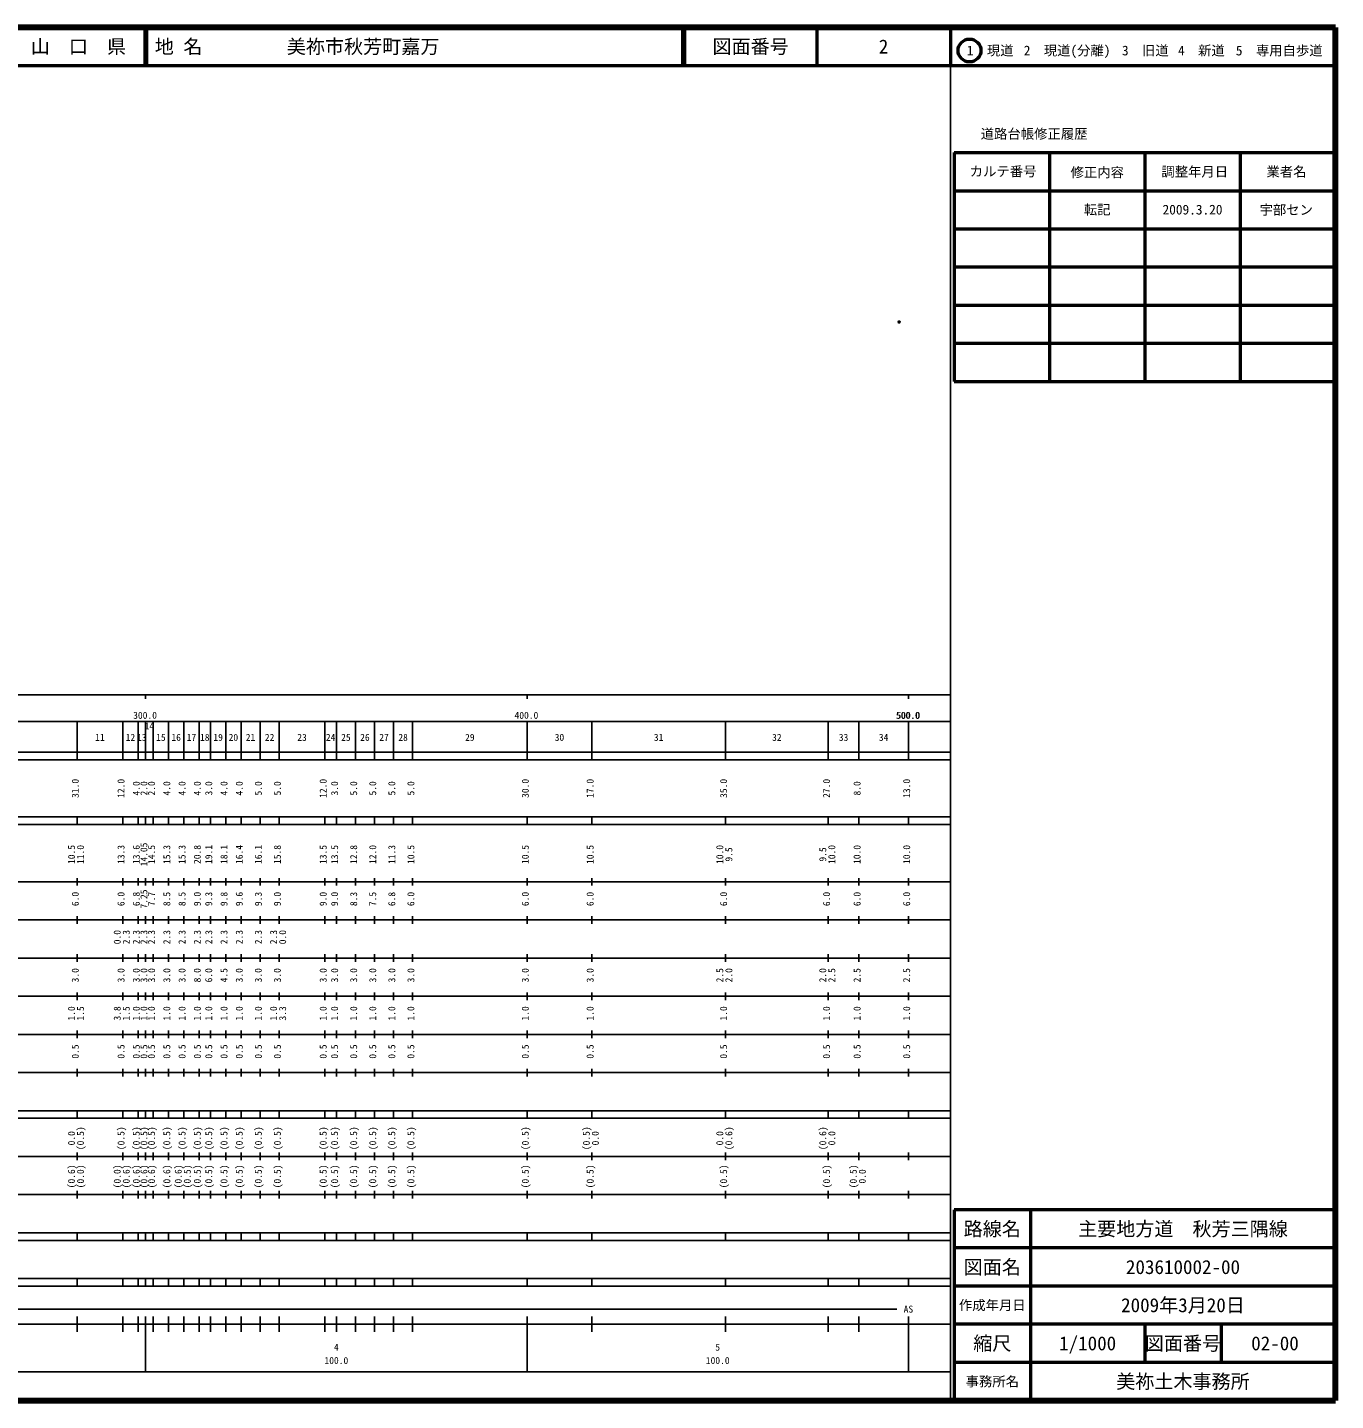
# Model space of a CAD drawing. Units: millimetres on the paper. Extents: x 40 to 680, y 20 to 380.
# Drawn here: x 337 to 680, y 20 to 380 of the extents above; entities that cross this region are included whole.
import ezdxf
from ezdxf.enums import TextEntityAlignment as Align

# ---------------------------------------------------------------- set-up
doc = ezdxf.new("R2010")
doc.units = ezdxf.units.MM
doc.header["$PDMODE"] = 32
doc.header["$PDSIZE"] = 0.5
doc.layers.add('M-OTRS', color=6, linetype='Continuous')
doc.layers.add('M-TTL-TXT', color=7, linetype='Continuous')
for name, color, linetype, lineweight in [('M-TTL', 2, 'Continuous', 140), ('M-TTL-BAND', 7, 'Continuous', 25), ('M-TTL-FRAM', 2, 'Continuous', 50), ('M-TTL-LINE', 7, 'Continuous', 50)]:
    doc.layers.add(name, color=color, linetype=linetype, lineweight=lineweight)
doc.styles.add('ＭＳ ゴシック', font='')
doc.styles.get('ＭＳ ゴシック').set_extended_font_data('MS Gothic')

msp = doc.modelspace()

# ---------------------------------------------------------------- linework, layer by layer
at = {"layer": 'M-OTRS'}
msp.add_point((565.556, 302.776), dxfattribs=at)
at = {"layer": 'M-TTL'}
for p, q in [((680, 380), (40, 380)), ((680, 20), (680, 380)), ((40, 20), (680, 20))]:
    msp.add_line(p, q, dxfattribs=at)
at = {"layer": 'M-TTL-BAND'}
for p, q in [((579, 20), (579, 370)), ((40, 205), (579, 205)), ((368, 205), (368, 204)), ((468, 205), (468, 204)), ((568, 205), (568, 204)), ((68, 198), (579, 198)), ((350, 188), (350, 198)), ((362, 188), (362, 198)), ((366, 188), (366, 198)), ((368, 188), (368, 198)), ((370, 188), (370, 198)), ((374, 188), (374, 198)), ((378, 188), (378, 198)), ((382, 188), (382, 198)), ((385, 188), (385, 198)), ((389, 188), (389, 198)), ((393, 188), (393, 198)), ((398, 188), (398, 198)), ((403, 188), (403, 198)), ((415, 188), (415, 198)), ((418, 188), (418, 198)), ((423, 188), (423, 198)), ((428, 188), (428, 198)), ((433, 188), (433, 198)), ((438, 188), (438, 198)), ((468, 188), (468, 198)), ((485, 188), (485, 198)), ((520, 188), (520, 198)), ((547, 188), (547, 198)), ((555, 188), (555, 198)), ((568, 188), (568, 198)), ((40, 190), (579, 190)), ((40, 188), (579, 188)), ((40, 173), (579, 173)), ((350, 171), (350, 173)), ((362, 171), (362, 173)), ((366, 171), (366, 173)), ((368, 171), (368, 173)), ((370, 171), (370, 173)), ((374, 171), (374, 173)), ((378, 171), (378, 173)), ((382, 171), (382, 173)), ((385, 171), (385, 173)), ((389, 171), (389, 173)), ((393, 171), (393, 173)), ((398, 171), (398, 173)), ((403, 171), (403, 173)), ((415, 171), (415, 173)), ((418, 171), (418, 173)), ((423, 171), (423, 173)), ((428, 171), (428, 173)), ((433, 171), (433, 173)), ((438, 171), (438, 173)), ((468, 171), (468, 173)), ((485, 171), (485, 173)), ((520, 171), (520, 173)), ((547, 171), (547, 173)), ((555, 171), (555, 173)), ((568, 171), (568, 173)), ((40, 171), (579, 171)), ((40, 156), (579, 156)), ((350, 155), (350, 157)), ((362, 155), (362, 157)), ((366, 155), (366, 157)), ((368, 155), (368, 157)), ((370, 155), (370, 157)), ((374, 155), (374, 157)), ((378, 155), (378, 157)), ((382, 155), (382, 157)), ((385, 155), (385, 157)), ((389, 155), (389, 157)), ((393, 155), (393, 157)), ((398, 155), (398, 157)), ((403, 155), (403, 157)), ((415, 155), (415, 157)), ((418, 155), (418, 157)), ((423, 155), (423, 157)), ((428, 155), (428, 157)), ((433, 155), (433, 157)), ((438, 155), (438, 157)), ((468, 155), (468, 157)), ((485, 155), (485, 157)), ((520, 155), (520, 157)), ((547, 155), (547, 157)), ((555, 155), (555, 157)), ((568, 155), (568, 157)), ((46, 146), (579, 146)), ((350, 145), (350, 147)), ((362, 145), (362, 147)), ((366, 145), (366, 147)), ((368, 145), (368, 147)), ((370, 145), (370, 147)), ((374, 145), (374, 147)), ((378, 145), (378, 147)), ((382, 145), (382, 147)), ((385, 145), (385, 147)), ((389, 145), (389, 147)), ((393, 145), (393, 147)), ((398, 145), (398, 147)), ((403, 145), (403, 147)), ((415, 145), (415, 147)), ((418, 145), (418, 147)), ((423, 145), (423, 147)), ((428, 145), (428, 147)), ((433, 145), (433, 147)), ((438, 145), (438, 147)), ((468, 145), (468, 147)), ((485, 145), (485, 147)), ((520, 145), (520, 147)), ((547, 145), (547, 147)), ((555, 145), (555, 147)), ((568, 145), (568, 147)), ((350, 135), (350, 137)), ((362, 135), (362, 137)), ((366, 135), (366, 137)), ((368, 135), (368, 137)), ((370, 135), (370, 137)), ((374, 135), (374, 137)), ((378, 135), (378, 137)), ((382, 135), (382, 137)), ((385, 135), (385, 137)), ((389, 135), (389, 137)), ((393, 135), (393, 137)), ((398, 135), (398, 137)), ((403, 135), (403, 137)), ((415, 135), (415, 137)), ((418, 135), (418, 137)), ((423, 135), (423, 137)), ((428, 135), (428, 137)), ((433, 135), (433, 137)), ((438, 135), (438, 137)), ((468, 135), (468, 137)), ((485, 135), (485, 137)), ((520, 135), (520, 137)), ((547, 135), (547, 137)), ((555, 135), (555, 137)), ((568, 135), (568, 137)), ((52, 136), (579, 136)), ((46, 126), (579, 126)), ((350, 125), (350, 127)), ((362, 125), (362, 127)), ((366, 125), (366, 127)), ((368, 125), (368, 127)), ((370, 125), (370, 127)), ((374, 125), (374, 127)), ((378, 125), (378, 127)), ((382, 125), (382, 127)), ((385, 125), (385, 127)), ((389, 125), (389, 127)), ((393, 125), (393, 127)), ((398, 125), (398, 127)), ((403, 125), (403, 127)), ((415, 125), (415, 127)), ((418, 125), (418, 127)), ((423, 125), (423, 127)), ((428, 125), (428, 127)), ((433, 125), (433, 127)), ((438, 125), (438, 127)), ((468, 125), (468, 127)), ((485, 125), (485, 127)), ((520, 125), (520, 127)), ((547, 125), (547, 127)), ((555, 125), (555, 127)), ((568, 125), (568, 127)), ((52, 116), (579, 116)), ((350, 115), (350, 117)), ((362, 115), (362, 117)), ((366, 115), (366, 117)), ((368, 115), (368, 117)), ((370, 115), (370, 117)), ((374, 115), (374, 117)), ((378, 115), (378, 117)), ((382, 115), (382, 117)), ((385, 115), (385, 117)), ((389, 115), (389, 117)), ((393, 115), (393, 117)), ((398, 115), (398, 117)), ((403, 115), (403, 117)), ((415, 115), (415, 117)), ((418, 115), (418, 117)), ((423, 115), (423, 117)), ((428, 115), (428, 117)), ((433, 115), (433, 117)), ((438, 115), (438, 117)), ((468, 115), (468, 117)), ((485, 115), (485, 117)), ((520, 115), (520, 117)), ((547, 115), (547, 117)), ((555, 115), (555, 117)), ((568, 115), (568, 117)), ((46, 106), (579, 106)), ((350, 105), (350, 107)), ((362, 105), (362, 107)), ((366, 105), (366, 107)), ((368, 105), (368, 107)), ((370, 105), (370, 107)), ((374, 105), (374, 107)), ((378, 105), (378, 107)), ((382, 105), (382, 107)), ((385, 105), (385, 107)), ((389, 105), (389, 107)), ((393, 105), (393, 107)), ((398, 105), (398, 107)), ((403, 105), (403, 107)), ((415, 105), (415, 107)), ((418, 105), (418, 107)), ((423, 105), (423, 107)), ((428, 105), (428, 107)), ((433, 105), (433, 107)), ((438, 105), (438, 107)), ((468, 105), (468, 107)), ((485, 105), (485, 107)), ((520, 105), (520, 107)), ((547, 105), (547, 107)), ((555, 105), (555, 107)), ((568, 105), (568, 107)), ((40, 96), (579, 96)), ((40, 94), (579, 94)), ((350, 94), (350, 96)), ((362, 94), (362, 96)), ((366, 94), (366, 96)), ((368, 94), (368, 96)), ((370, 94), (370, 96)), ((374, 94), (374, 96)), ((378, 94), (378, 96)), ((382, 94), (382, 96)), ((385, 94), (385, 96)), ((389, 94), (389, 96)), ((393, 94), (393, 96)), ((398, 94), (398, 96)), ((403, 94), (403, 96)), ((415, 94), (415, 96)), ((418, 94), (418, 96)), ((423, 94), (423, 96)), ((428, 94), (428, 96)), ((433, 94), (433, 96)), ((438, 94), (438, 96)), ((468, 94), (468, 96)), ((485, 94), (485, 96)), ((520, 94), (520, 96)), ((547, 94), (547, 96)), ((555, 94), (555, 96)), ((568, 94), (568, 96)), ((49, 84), (579, 84)), ((350, 83), (350, 85)), ((362, 83), (362, 85)), ((366, 83), (366, 85)), ((368, 83), (368, 85)), ((370, 83), (370, 85)), ((374, 83), (374, 85)), ((378, 83), (378, 85)), ((382, 83), (382, 85)), ((385, 83), (385, 85)), ((389, 83), (389, 85)), ((393, 83), (393, 85)), ((398, 83), (398, 85)), ((403, 83), (403, 85)), ((415, 83), (415, 85)), ((418, 83), (418, 85)), ((423, 83), (423, 85)), ((428, 83), (428, 85)), ((433, 83), (433, 85)), ((438, 83), (438, 85)), ((468, 83), (468, 85)), ((485, 83), (485, 85)), ((520, 83), (520, 85)), ((547, 83), (547, 85)), ((555, 83), (555, 85)), ((568, 83), (568, 85)), ((40, 74), (579, 74)), ((350, 73), (350, 75)), ((362, 73), (362, 75)), ((366, 73), (366, 75)), ((368, 73), (368, 75)), ((370, 73), (370, 75)), ((374, 73), (374, 75)), ((378, 73), (378, 75)), ((382, 73), (382, 75)), ((385, 73), (385, 75)), ((389, 73), (389, 75)), ((393, 73), (393, 75)), ((398, 73), (398, 75)), ((403, 73), (403, 75)), ((415, 73), (415, 75)), ((418, 73), (418, 75)), ((423, 73), (423, 75)), ((428, 73), (428, 75)), ((433, 73), (433, 75)), ((438, 73), (438, 75)), ((468, 73), (468, 75)), ((485, 73), (485, 75)), ((520, 73), (520, 75)), ((547, 73), (547, 75)), ((555, 73), (555, 75)), ((568, 73), (568, 75)), ((40, 64), (579, 64)), ((40, 62), (579, 62)), ((350, 62), (350, 64)), ((362, 62), (362, 64)), ((366, 62), (366, 64)), ((368, 62), (368, 64)), ((370, 62), (370, 64)), ((374, 62), (374, 64)), ((378, 62), (378, 64)), ((382, 62), (382, 64)), ((385, 62), (385, 64)), ((389, 62), (389, 64)), ((393, 62), (393, 64)), ((398, 62), (398, 64)), ((403, 62), (403, 64)), ((415, 62), (415, 64)), ((418, 62), (418, 64)), ((423, 62), (423, 64)), ((428, 62), (428, 64)), ((433, 62), (433, 64)), ((438, 62), (438, 64)), ((468, 62), (468, 64)), ((485, 62), (485, 64)), ((520, 62), (520, 64)), ((547, 62), (547, 64)), ((555, 62), (555, 64)), ((568, 62), (568, 64)), ((40, 52), (579, 52)), ((350, 50), (350, 52)), ((362, 50), (362, 52)), ((366, 50), (366, 52)), ((368, 50), (368, 52)), ((370, 50), (370, 52)), ((374, 50), (374, 52)), ((378, 50), (378, 52)), ((382, 50), (382, 52)), ((385, 50), (385, 52)), ((389, 50), (389, 52)), ((393, 50), (393, 52)), ((398, 50), (398, 52)), ((403, 50), (403, 52)), ((415, 50), (415, 52)), ((418, 50), (418, 52)), ((423, 50), (423, 52)), ((428, 50), (428, 52)), ((433, 50), (433, 52)), ((438, 50), (438, 52)), ((468, 50), (468, 52)), ((485, 50), (485, 52)), ((520, 50), (520, 52)), ((547, 50), (547, 52)), ((555, 50), (555, 52)), ((568, 50), (568, 52)), ((40, 50), (579, 50)), ((71, 44), (565, 44)), ((40, 40), (579, 40)), ((350, 38), (350, 42)), ((362, 38), (362, 42)), ((366, 38), (366, 42)), ((368, 27.5), (368, 42)), ((370, 38), (370, 42)), ((374, 38), (374, 42)), ((378, 38), (378, 42)), ((382, 38), (382, 42)), ((385, 38), (385, 42)), ((389, 38), (389, 42)), ((393, 38), (393, 42)), ((398, 38), (398, 42)), ((403, 38), (403, 42)), ((415, 38), (415, 42)), ((418, 38), (418, 42)), ((423, 38), (423, 42)), ((428, 38), (428, 42)), ((433, 38), (433, 42)), ((438, 38), (438, 42)), ((468, 27.5), (468, 42)), ((485, 38), (485, 42)), ((520, 38), (520, 42)), ((547, 38), (547, 42)), ((555, 38), (555, 42)), ((568, 27.5), (568, 42)), ((68, 27.5), (579, 27.5))]:
    msp.add_line(p, q, dxfattribs=at)
at = {"layer": 'M-TTL-FRAM'}
for p, q in [((580, 347.197), (580, 287.197)), ((580, 347.197), (680, 347.197)), ((580, 287.197), (680, 287.197)), ((680, 70), (580, 70)), ((580, 70), (580, 20))]:
    msp.add_line(p, q, dxfattribs=at)
at = {"layer": 'M-TTL-LINE'}
for p, q in [((367.75, 380), (367.75, 370)), ((368.25, 380), (368.25, 370)), ((508.747, 380), (508.747, 370)), ((509.247, 380), (509.247, 370)), ((543.997, 380), (543.997, 370)), ((579, 380), (579, 370)), ((40, 370), (680, 370)), ((605, 347.197), (605, 287.197)), ((630, 347.197), (630, 287.197)), ((655, 347.197), (655, 287.197)), ((580, 337.197), (680, 337.197)), ((580, 327.197), (680, 327.197)), ((580, 317.197), (680, 317.197)), ((580, 307.197), (680, 307.197)), ((580, 297.197), (680, 297.197)), ((600, 70), (600, 20)), ((680, 60), (580, 60)), ((680, 50), (580, 50)), ((680, 40), (580, 40)), ((630, 40), (630, 30)), ((650, 40), (650, 30)), ((680, 30), (580, 30))]:
    msp.add_line(p, q, dxfattribs=at)
msp.add_circle((584.031, 373.958), 3, dxfattribs=at)

# ---------------------------------------------------------------- texts
at = {"layer": 'M-TTL-BAND', "style": 'ＭＳ ゴシック'}
for s, p in [('300.0', (367.844, 198.195)), ('400.0', (467.844, 198.195)), ('500.0', (567.844, 198.195)), ('500.0', (568, 198.195)), ('11', (356, 192.405)), ('12', (364, 192.405)), ('13', (367, 192.405)), ('14', (369, 195.405)), ('15', (372, 192.405)), ('16', (376, 192.405)), ('17', (380, 192.405)), ('18', (383.5, 192.405)), ('19', (387, 192.405)), ('20', (391, 192.405)), ('21', (395.5, 192.405)), ('22', (400.5, 192.405)), ('23', (409, 192.405)), ('24', (416.5, 192.405)), ('25', (420.5, 192.405)), ('26', (425.5, 192.405)), ('27', (430.5, 192.405)), ('28', (435.5, 192.405)), ('29', (453, 192.405)), ('30', (476.5, 192.405)), ('31', (502.5, 192.405)), ('32', (533.5, 192.405)), ('33', (551, 192.405)), ('34', (561.5, 192.405)), ('AS', (568, 42.5)), ('4', (418, 32.523)), ('5', (518, 32.523)), ('100.0', (418, 29.033)), ('100.0', (518, 29.033))]:
    msp.add_text(s, height=1.833, dxfattribs=at).set_placement(p, align=Align.BOTTOM_CENTER)
for s, p in [('31.0', (351, 180.5)), ('12.0', (363, 180.5)), ('4.0', (367, 180.5)), ('2.0', (369, 180.5)), ('2.0', (371, 180.5)), ('4.0', (375, 180.5)), ('4.0', (379, 180.5)), ('4.0', (383, 180.5)), ('3.0', (386, 180.5)), ('4.0', (390, 180.5)), ('4.0', (394, 180.5)), ('5.0', (399, 180.5)), ('5.0', (404, 180.5)), ('12.0', (416, 180.5)), ('3.0', (419, 180.5)), ('5.0', (424, 180.5)), ('5.0', (429, 180.5)), ('5.0', (434, 180.5)), ('5.0', (439, 180.5)), ('30.0', (469, 180.5)), ('17.0', (486, 180.5)), ('35.0', (521, 180.5)), ('27.0', (548, 180.5)), ('8.0', (556, 180.5)), ('13.0', (569, 180.5)), ('14.05', (369, 163.174)), ('10.5', (350, 163.174)), ('11.0', (352.37, 163.174)), ('13.3', (363, 163.174)), ('13.6', (367, 163.174)), ('14.5', (371, 163.174)), ('15.3', (375, 163.174)), ('15.3', (379, 163.174)), ('20.8', (383, 163.174)), ('19.1', (386, 163.174)), ('18.1', (390, 163.174)), ('16.4', (394, 163.174)), ('16.1', (399, 163.174)), ('15.8', (404, 163.174)), ('13.5', (416, 163.174)), ('13.5', (419, 163.174)), ('12.8', (424, 163.174)), ('12.0', (429, 163.174)), ('11.3', (434, 163.174)), ('10.5', (439, 163.174)), ('10.5', (469, 163.174)), ('10.5', (486, 163.174)), ('10.0', (520, 163.174)), ('9.5', (522.37, 163.174)), ('9.5', (547, 163.174)), ('10.0', (549.37, 163.174)), ('10.0', (556, 163.174)), ('10.0', (569, 163.174)), ('6.0', (351, 151.5)), ('6.0', (363, 151.5)), ('6.8', (367, 151.5)), ('7.25', (369, 151.5)), ('7.7', (371, 151.5)), ('8.5', (375, 151.5)), ('8.5', (379, 151.5)), ('9.0', (383, 151.5)), ('9.3', (386, 151.5)), ('9.8', (390, 151.5)), ('9.6', (394, 151.5)), ('9.3', (399, 151.5)), ('9.0', (404, 151.5)), ('9.0', (416, 151.5)), ('9.0', (419, 151.5)), ('8.3', (424, 151.5)), ('7.5', (429, 151.5)), ('6.8', (434, 151.5)), ('6.0', (439, 151.5)), ('6.0', (469, 151.5)), ('6.0', (486, 151.5)), ('6.0', (521, 151.5)), ('6.0', (548, 151.5)), ('6.0', (556, 151.5)), ('6.0', (569, 151.5)), ('0.0', (362, 141.5)), ('2.3', (364.37, 141.5)), ('2.3', (367, 141.5)), ('2.3', (369, 141.5)), ('2.3', (371, 141.5)), ('2.3', (375, 141.5)), ('2.3', (379, 141.5)), ('2.3', (383, 141.5)), ('2.3', (386, 141.5)), ('2.3', (390, 141.5)), ('2.3', (394, 141.5)), ('2.3', (399, 141.5)), ('2.3', (403, 141.5)), ('0.0', (405.37, 141.5)), ('3.0', (351, 131.5)), ('3.0', (363, 131.5)), ('3.0', (367, 131.5)), ('3.0', (369, 131.5)), ('3.0', (371, 131.5)), ('3.0', (375, 131.5)), ('3.0', (379, 131.5)), ('8.0', (383, 131.5)), ('6.0', (386, 131.5)), ('4.5', (390, 131.5)), ('3.0', (394, 131.5)), ('3.0', (399, 131.5)), ('3.0', (404, 131.5)), ('3.0', (416, 131.5)), ('3.0', (419, 131.5)), ('3.0', (424, 131.5)), ('3.0', (429, 131.5)), ('3.0', (434, 131.5)), ('3.0', (439, 131.5)), ('3.0', (469, 131.5)), ('3.0', (486, 131.5)), ('2.5', (520, 131.5)), ('2.0', (522.37, 131.5)), ('2.0', (547, 131.5)), ('2.5', (549.37, 131.5)), ('2.5', (556, 131.5)), ('2.5', (569, 131.5)), ('1.0', (350, 121.5)), ('1.5', (352.37, 121.5)), ('3.8', (362, 121.5)), ('1.5', (364.37, 121.5)), ('1.0', (367, 121.5)), ('1.0', (369, 121.5)), ('1.0', (371, 121.5)), ('1.0', (375, 121.5)), ('1.0', (379, 121.5)), ('1.0', (383, 121.5)), ('1.0', (386, 121.5)), ('1.0', (390, 121.5)), ('1.0', (394, 121.5)), ('1.0', (399, 121.5)), ('1.0', (403, 121.5)), ('3.3', (405.37, 121.5)), ('1.0', (416, 121.5)), ('1.0', (419, 121.5)), ('1.0', (424, 121.5)), ('1.0', (429, 121.5)), ('1.0', (434, 121.5)), ('1.0', (439, 121.5)), ('1.0', (469, 121.5)), ('1.0', (486, 121.5)), ('1.0', (521, 121.5)), ('1.0', (548, 121.5)), ('1.0', (556, 121.5)), ('1.0', (569, 121.5)), ('0.5', (351, 111.5)), ('0.5', (363, 111.5)), ('0.5', (367, 111.5)), ('0.5', (369, 111.5)), ('0.5', (371, 111.5)), ('0.5', (375, 111.5)), ('0.5', (379, 111.5)), ('0.5', (383, 111.5)), ('0.5', (386, 111.5)), ('0.5', (390, 111.5)), ('0.5', (394, 111.5)), ('0.5', (399, 111.5)), ('0.5', (404, 111.5)), ('0.5', (416, 111.5)), ('0.5', (419, 111.5)), ('0.5', (424, 111.5)), ('0.5', (429, 111.5)), ('0.5', (434, 111.5)), ('0.5', (439, 111.5)), ('0.5', (469, 111.5)), ('0.5', (486, 111.5)), ('0.5', (521, 111.5)), ('0.5', (548, 111.5)), ('0.5', (556, 111.5)), ('0.5', (569, 111.5)), ('0.0', (350, 88.764)), ('(0.5)', (352.37, 88.764)), ('(0.5)', (363, 88.764)), ('(0.5)', (367, 88.764)), ('(0.5)', (369, 88.764)), ('(0.5)', (371, 88.764)), ('(0.5)', (375, 88.764)), ('(0.5)', (379, 88.764)), ('(0.5)', (383, 88.764)), ('(0.5)', (386, 88.764)), ('(0.5)', (390, 88.764)), ('(0.5)', (394, 88.764)), ('(0.5)', (399, 88.764)), ('(0.5)', (404, 88.764)), ('(0.5)', (416, 88.764)), ('(0.5)', (419, 88.764)), ('(0.5)', (424, 88.764)), ('(0.5)', (429, 88.764)), ('(0.5)', (434, 88.764)), ('(0.5)', (439, 88.764)), ('(0.5)', (469, 88.764)), ('(0.5)', (485, 88.764)), ('0.0', (487.37, 88.764)), ('0.0', (520, 88.764)), ('(0.6)', (522.37, 88.764)), ('(0.6)', (547, 88.764)), ('0.0', (549.37, 88.764)), ('(0.6)', (350, 78.764)), ('(0.0)', (352.37, 78.764)), ('(0.0)', (362, 78.764)), ('(0.6)', (364.37, 78.764)), ('(0.6)', (367, 78.764)), ('(0.6)', (369, 78.764)), ('(0.6)', (371, 78.764)), ('(0.6)', (375, 78.764)), ('(0.6)', (378, 78.764)), ('(0.5)', (380.37, 78.764)), ('(0.5)', (383, 78.764)), ('(0.5)', (386, 78.764)), ('(0.5)', (390, 78.764)), ('(0.5)', (394, 78.764)), ('(0.5)', (399, 78.764)), ('(0.5)', (404, 78.764)), ('(0.5)', (416, 78.764)), ('(0.5)', (419, 78.764)), ('(0.5)', (424, 78.764)), ('(0.5)', (429, 78.764)), ('(0.5)', (434, 78.764)), ('(0.5)', (439, 78.764)), ('(0.5)', (469, 78.764)), ('(0.5)', (486, 78.764)), ('(0.5)', (521, 78.764)), ('(0.5)', (548, 78.764)), ('(0.5)', (555, 78.764)), ('0.0', (557.37, 78.764))]:
    msp.add_text(s, height=1.833, rotation=90, dxfattribs=at).set_placement(p, align=Align.BOTTOM_CENTER)
at = {"layer": 'M-TTL-TXT', "style": 'ＭＳ ゴシック'}
for s, height, p in [('山\u3000口\u3000県', 3.666, (350.375, 375)), ('図面番号', 3.666, (526.622, 375)), ('2', 3.666, (561.497, 375)), ('1\u3000現道', 2.566, (589.448, 373.958)), ('2\u3000現道(分離)', 2.566, (609.619, 373.958)), ('3\u3000旧道', 2.566, (630.121, 373.958)), ('4\u3000新道', 2.566, (644.824, 373.958)), ('5\u3000専用自歩道', 2.566, (665.228, 373.958)), ('道路台帳修正履歴', 2.566, (600.968, 352.113)), ('カルテ番号', 2.566, (592.839, 342.277)), ('修正内容', 2.566, (617.509, 342.023)), ('調整年月日', 2.566, (643.089, 342.197)), ('業者名', 2.566, (667.134, 342.197)), ('転記', 2.566, (617.5, 332.245)), ('2009.3.20', 2.566, (642.5, 332.245)), ('宇部セン', 2.566, (667.077, 332.189)), ('路線名', 3.666, (590, 65)), ('路線名', 3.666, (590, 65)), ('主要地方道\u3000秋芳三隅線', 3.666, (640, 65)), ('図面名', 3.666, (590, 55)), ('図面名', 3.666, (590, 55)), ('203610002-00', 3.666, (640, 55)), ('2009年3月20日', 3.666, (640, 45)), ('作成年月日', 2.566, (590, 45)), ('作成年月日', 2.566, (590, 45)), ('縮尺', 3.666, (590, 35)), ('縮尺', 3.666, (590, 35)), ('1/1000', 3.666, (615, 35)), ('図面番号', 3.666, (640, 35)), ('図面番号', 3.666, (640, 35)), ('02-00', 3.666, (664.125, 35)), ('事務所名', 2.566, (590, 25)), ('事務所名', 2.566, (590, 25)), ('美祢土木事務所', 3.666, (640, 25))]:
    msp.add_text(s, height=height, dxfattribs=at).set_placement(p, align=Align.MIDDLE_CENTER)
for s, p in [('地 名', (370.38, 375)), ('美祢市秋芳町嘉万', (405.024, 375))]:
    msp.add_text(s, height=3.666, dxfattribs=at).set_placement(p, align=Align.MIDDLE_LEFT)

doc.saveas('drawing.dxf')
